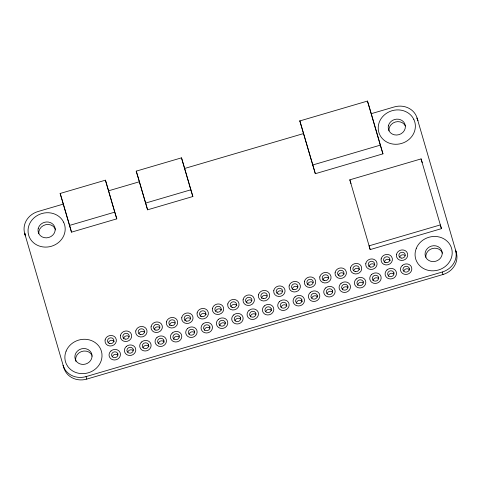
<?xml version="1.0" encoding="UTF-8"?>
<svg xmlns="http://www.w3.org/2000/svg" width="481" height="481" viewBox="0 0 481 481"><rect width="100%" height="100%" fill="white"/><g stroke="black" fill="none" stroke-linecap="round" stroke-linejoin="round"><path stroke-width="0.72" d="M299.843 120.929L367.466 101.07L370.123 109.776L382.954 153.848L315.332 173.701L299.843 120.929L315.332 173.701M60.149 193.47L105.429 180.177L116.793 218.855L71.507 232.155L60.149 193.47L62.199 200.18M136.225 171.134L181.505 157.84L192.863 196.519L147.583 209.818L136.225 171.134L138.275 177.844M63.336 204.088L37.981 211.538A18.879 17.19 -17 0 0 24.669 233.363L63.877 367.905A18.879 17.19 -17 0 0 86.796 379.094L443.019 274.501A18.879 17.19 -17 0 0 456.331 252.675L417.123 118.134A18.879 17.19 -17 0 0 394.204 106.944L371.26 113.684M108.622 190.795L139.412 181.758M184.698 168.458L303.637 133.538M69.456 225.439L114.737 212.145L116.793 218.855M145.533 203.102L190.813 189.809L192.863 196.519M312.674 165.001L380.297 145.148L382.954 153.848M421.073 158.904L441.438 228.655L370.19 249.579L349.825 179.822L421.073 158.904L422.216 162.632M63.877 367.905L63.113 365.416A18.879 17.19 -17 0 0 86.033 376.605L442.261 272.018A18.879 17.19 -17 0 0 455.567 250.192L456.331 252.675M417.123 118.134L417.887 120.623A18.879 17.19 -17 0 0 416.913 118.104M441.438 228.655L440.295 224.928L369.047 245.845L370.19 249.579M442.261 272.018L443.019 274.501M349.825 179.822L350.968 183.55M86.033 376.605L86.796 379.094M24.669 233.363L25.433 235.846A18.879 17.19 -17 0 1 24.904 233.201M367.466 101.07L380.297 145.148M181.505 157.84L190.813 189.809M138.462 178.499L147.583 209.818M105.429 180.177L114.737 212.145M62.392 200.836L71.507 232.155M75.902 361.387A8.652 7.882 -17 0 1 81.361 351.599A8.652 7.882 -17 0 1 92.063 355.357M246.29 302.862A3.211 2.922 -17 0 1 251.731 300.529M322.967 280.351A3.211 2.922 -17 0 1 328.415 278.018M311.814 298.058A3.211 2.922 -17 0 1 317.652 297.078M307.636 284.854A3.211 2.922 -17 0 1 313.077 282.515M353.751 270.575A3.211 2.922 -17 0 1 359.59 269.594M342.376 289.821A3.211 2.922 -17 0 1 347.817 287.488M338.414 275.078A3.211 2.922 -17 0 1 344.252 274.098M388.383 276.316A3.211 2.922 -17 0 1 393.825 273.978M399.759 257.07A3.211 2.922 -17 0 1 405.092 255.501M373.046 280.814A3.211 2.922 -17 0 1 378.487 278.481M384.313 262.337A3.211 2.922 -17 0 1 390.259 260.594M357.708 285.317A3.211 2.922 -17 0 1 363.155 282.984M368.975 266.841A3.211 2.922 -17 0 1 374.927 265.091M403.83 271.043A3.211 2.922 -17 0 1 409.668 270.063M327.146 293.554A3.211 2.922 -17 0 1 332.479 291.991M292.298 289.352A3.211 2.922 -17 0 1 297.739 287.019M296.368 303.331A3.211 2.922 -17 0 1 302.315 301.581M108.375 342.616A3.211 2.922 -17 0 1 114.213 341.642M219.685 325.841A3.211 2.922 -17 0 1 225.132 323.509M112.446 356.595A3.211 2.922 -17 0 1 117.779 355.026M123.605 338.883A3.211 2.922 -17 0 1 129.046 336.55M127.784 352.092A3.211 2.922 -17 0 1 133.117 350.529M139.051 333.616A3.211 2.922 -17 0 1 144.384 332.046M143.116 347.589A3.211 2.922 -17 0 1 148.954 346.609M169.613 325.372A3.211 2.922 -17 0 1 175.054 323.04M158.345 343.855A3.211 2.922 -17 0 1 164.292 342.105M250.36 316.841A3.211 2.922 -17 0 1 255.802 314.502M231.066 306.595A3.211 2.922 -17 0 1 236.905 305.615M235.131 320.574A3.211 2.922 -17 0 1 240.47 319.005M215.728 311.099A3.211 2.922 -17 0 1 221.567 310.119M281.138 307.064A3.211 2.922 -17 0 1 286.977 306.084M277.074 293.091A3.211 2.922 -17 0 1 282.407 291.522M261.628 298.358A3.211 2.922 -17 0 1 267.069 296.025M265.807 311.568A3.211 2.922 -17 0 1 271.645 310.588M204.353 330.345A3.211 2.922 -17 0 1 209.794 328.012M189.123 334.079A3.211 2.922 -17 0 1 194.462 332.515M425.853 257.353A8.652 7.882 -17 0 1 432.191 248.563A8.652 7.882 -17 0 1 442.249 252.537M389.009 130.802A8.652 7.882 -17 0 1 395.352 122.012A8.652 7.882 -17 0 1 405.411 125.986M173.677 339.352A3.211 2.922 -17 0 1 179.124 337.019M154.275 329.876A3.211 2.922 -17 0 1 159.716 327.543M184.945 320.875A3.211 2.922 -17 0 1 190.392 318.542M200.282 316.372A3.211 2.922 -17 0 1 206.229 314.622M38.823 233.616A8.652 7.882 -17 0 1 45.821 224.663A8.652 7.882 -17 0 1 55.664 229.954M38.209 228.643L38.029 229.888A8.652 7.882 -17 0 0 48.809 237.476A8.652 7.882 -17 0 0 53.818 225.252L53 224.302A8.652 7.882 -17 0 0 44.402 222.342A8.652 7.882 -17 0 0 38.209 228.643M92.021 356.481L91.841 357.726A8.652 7.882 -17 0 1 85.648 364.027A8.652 7.882 -17 0 1 77.05 362.067L76.232 361.117A8.652 7.882 -17 0 1 81.247 348.893A8.652 7.882 -17 0 1 92.021 356.481M105.135 339.917L105.014 340.74A5.724 5.213 -17 0 0 112.151 345.761A5.724 5.213 -17 0 0 115.47 337.674L114.929 337.043A5.724 5.213 -17 0 0 109.235 335.744A5.724 5.213 -17 0 0 105.135 339.917M120.472 335.413L120.352 336.237A5.724 5.213 -17 0 0 127.489 341.257A5.724 5.213 -17 0 0 130.802 333.171L130.261 332.539A5.724 5.213 -17 0 0 124.573 331.241A5.724 5.213 -17 0 0 120.472 335.413M135.81 330.91L135.69 331.734A5.724 5.213 -17 0 0 142.821 336.754A5.724 5.213 -17 0 0 146.14 328.667L145.599 328.036A5.724 5.213 -17 0 0 139.905 326.743A5.724 5.213 -17 0 0 135.81 330.91M151.142 326.407L151.022 327.23A5.724 5.213 -17 0 0 158.159 332.251A5.724 5.213 -17 0 0 161.478 324.164L160.937 323.533A5.724 5.213 -17 0 0 155.243 322.24A5.724 5.213 -17 0 0 151.142 326.407M166.48 321.909L166.36 322.727A5.724 5.213 -17 0 0 173.497 327.747A5.724 5.213 -17 0 0 176.81 319.661L176.268 319.029A5.724 5.213 -17 0 0 170.581 317.737A5.724 5.213 -17 0 0 166.48 321.909M181.818 317.406L181.698 318.23A5.724 5.213 -17 0 0 188.829 323.244A5.724 5.213 -17 0 0 192.147 315.157L191.606 314.532A5.724 5.213 -17 0 0 185.913 313.233A5.724 5.213 -17 0 0 181.818 317.406M197.15 312.903L197.03 313.726A5.724 5.213 -17 0 0 204.166 318.747A5.724 5.213 -17 0 0 207.485 310.654L206.944 310.029A5.724 5.213 -17 0 0 201.25 308.73A5.724 5.213 -17 0 0 197.15 312.903M212.488 308.399L212.368 309.223A5.724 5.213 -17 0 0 219.504 314.243A5.724 5.213 -17 0 0 222.817 306.15L222.276 305.525A5.724 5.213 -17 0 0 216.588 304.226A5.724 5.213 -17 0 0 212.488 308.399M227.826 303.896L227.705 304.72A5.724 5.213 -17 0 0 234.836 309.74A5.724 5.213 -17 0 0 238.155 301.653L237.614 301.022A5.724 5.213 -17 0 0 231.92 299.723A5.724 5.213 -17 0 0 227.826 303.896M243.158 299.392L243.037 300.216A5.724 5.213 -17 0 0 250.174 305.237A5.724 5.213 -17 0 0 253.493 297.15L252.952 296.518A5.724 5.213 -17 0 0 247.258 295.22A5.724 5.213 -17 0 0 243.158 299.392M258.495 294.889L258.375 295.713A5.724 5.213 -17 0 0 265.512 300.733A5.724 5.213 -17 0 0 268.825 292.646L268.284 292.015A5.724 5.213 -17 0 0 262.596 290.716A5.724 5.213 -17 0 0 258.495 294.889M273.833 290.386L273.713 291.209A5.724 5.213 -17 0 0 280.844 296.23A5.724 5.213 -17 0 0 284.163 288.143L283.622 287.512A5.724 5.213 -17 0 0 277.928 286.219A5.724 5.213 -17 0 0 273.833 290.386M289.165 285.882L289.045 286.706A5.724 5.213 -17 0 0 296.182 291.726A5.724 5.213 -17 0 0 299.501 283.64L298.96 283.008A5.724 5.213 -17 0 0 293.266 281.716A5.724 5.213 -17 0 0 289.165 285.882M304.503 281.385L304.383 282.203A5.724 5.213 -17 0 0 311.52 287.223A5.724 5.213 -17 0 0 314.833 279.136L314.291 278.505A5.724 5.213 -17 0 0 308.604 277.212A5.724 5.213 -17 0 0 304.503 281.385M319.841 276.882L319.721 277.705A5.724 5.213 -17 0 0 326.852 282.72A5.724 5.213 -17 0 0 330.17 274.633L329.629 274.008A5.724 5.213 -17 0 0 323.935 272.709A5.724 5.213 -17 0 0 319.841 276.882M335.173 272.378L335.053 273.202A5.724 5.213 -17 0 0 342.189 278.222A5.724 5.213 -17 0 0 345.508 270.13L344.967 269.504A5.724 5.213 -17 0 0 339.273 268.206A5.724 5.213 -17 0 0 335.173 272.378M350.511 267.875L350.39 268.699A5.724 5.213 -17 0 0 357.527 273.719A5.724 5.213 -17 0 0 360.84 265.626L360.299 265.001A5.724 5.213 -17 0 0 354.611 263.702A5.724 5.213 -17 0 0 350.511 267.875M365.843 263.372L365.728 264.195A5.724 5.213 -17 0 0 372.859 269.216A5.724 5.213 -17 0 0 376.178 261.129L375.637 260.498A5.724 5.213 -17 0 0 369.943 259.199A5.724 5.213 -17 0 0 365.843 263.372M388.395 125.83L388.215 127.074A8.652 7.882 -17 0 0 398.996 134.656A8.652 7.882 -17 0 0 404.01 122.433L403.192 121.483A8.652 7.882 -17 0 0 394.588 119.522A8.652 7.882 -17 0 0 388.395 125.83M381.18 258.868L381.06 259.692A5.724 5.213 -17 0 0 388.197 264.712A5.724 5.213 -17 0 0 391.516 256.626L390.975 255.994A5.724 5.213 -17 0 0 385.281 254.696A5.724 5.213 -17 0 0 381.18 258.868M396.518 254.365L396.398 255.189A5.724 5.213 -17 0 0 403.535 260.209A5.724 5.213 -17 0 0 406.848 252.122L406.307 251.491A5.724 5.213 -17 0 0 400.619 250.192A5.724 5.213 -17 0 0 396.518 254.365M442.213 253.661L442.033 254.906A8.652 7.882 -17 0 1 435.84 261.207A8.652 7.882 -17 0 1 427.236 259.253L426.419 258.303A8.652 7.882 -17 0 1 431.433 246.08A8.652 7.882 -17 0 1 442.213 253.661M66.113 351.106L65.278 353.727A18.723 17.051 -17 0 0 66.45 364.231L67.833 366.534A18.723 17.051 -17 0 0 88.209 372.829A18.723 17.051 -17 0 0 102.002 356.505L101.936 353.812A18.723 17.051 -17 0 0 97.288 344.33L95.178 342.574A18.723 17.051 -17 0 0 66.113 351.106M416.305 248.286L415.47 250.914A18.723 17.051 -17 0 0 416.642 261.411L418.025 263.72A18.723 17.051 -17 0 0 438.401 270.015A18.723 17.051 -17 0 0 452.194 253.685L452.122 250.998A18.723 17.051 -17 0 0 447.474 241.516L445.364 239.754A18.723 17.051 -17 0 0 416.305 248.286M110.967 350.998L110.353 351.629A5.724 5.213 -17 0 0 109.109 355.537L109.265 356.343A5.724 5.213 -17 0 0 116.222 359.734A5.724 5.213 -17 0 0 120.256 353.114L119.961 352.351A5.724 5.213 -17 0 0 116.811 349.729L115.957 349.537A5.724 5.213 -17 0 0 110.967 350.998M126.305 346.5L125.691 347.126A5.724 5.213 -17 0 0 124.441 351.034L124.603 351.839A5.724 5.213 -17 0 0 131.553 355.237A5.724 5.213 -17 0 0 135.594 348.611L135.299 347.847A5.724 5.213 -17 0 0 132.149 345.226L131.295 345.033A5.724 5.213 -17 0 0 126.305 346.5M141.642 341.997L141.023 342.622A5.724 5.213 -17 0 0 139.779 346.536L139.941 347.336A5.724 5.213 -17 0 0 146.891 350.733A5.724 5.213 -17 0 0 150.926 344.113L150.631 343.35A5.724 5.213 -17 0 0 147.487 340.722L146.627 340.53A5.724 5.213 -17 0 0 141.642 341.997M156.974 337.494L156.361 338.119A5.724 5.213 -17 0 0 155.116 342.033L155.273 342.833A5.724 5.213 -17 0 0 162.229 346.23A5.724 5.213 -17 0 0 166.264 339.61L165.969 338.846A5.724 5.213 -17 0 0 162.819 336.225L161.965 336.027A5.724 5.213 -17 0 0 156.974 337.494M172.312 332.99L171.699 333.616A5.724 5.213 -17 0 0 170.448 337.53L170.611 338.329A5.724 5.213 -17 0 0 177.561 341.726A5.724 5.213 -17 0 0 181.602 335.107L181.301 334.343A5.724 5.213 -17 0 0 178.156 331.722L177.303 331.523A5.724 5.213 -17 0 0 172.312 332.99M187.65 328.487L187.031 329.112A5.724 5.213 -17 0 0 185.786 333.026L185.949 333.826A5.724 5.213 -17 0 0 192.899 337.223A5.724 5.213 -17 0 0 196.933 330.603L196.639 329.84A5.724 5.213 -17 0 0 193.494 327.218L192.634 327.02A5.724 5.213 -17 0 0 187.65 328.487M202.982 323.984L202.369 324.609A5.724 5.213 -17 0 0 201.124 328.523L201.28 329.329A5.724 5.213 -17 0 0 208.237 332.72A5.724 5.213 -17 0 0 212.271 326.1L211.977 325.336A5.724 5.213 -17 0 0 208.826 322.715L207.972 322.517A5.724 5.213 -17 0 0 202.982 323.984M218.32 319.48L217.707 320.105A5.724 5.213 -17 0 0 216.456 324.02L216.618 324.825A5.724 5.213 -17 0 0 223.569 328.216A5.724 5.213 -17 0 0 227.609 321.597L227.309 320.833A5.724 5.213 -17 0 0 224.164 318.212L223.31 318.019A5.724 5.213 -17 0 0 218.32 319.48M233.658 314.977L233.038 315.602A5.724 5.213 -17 0 0 231.794 319.516L231.956 320.322A5.724 5.213 -17 0 0 238.907 323.713A5.724 5.213 -17 0 0 242.941 317.093L242.646 316.33A5.724 5.213 -17 0 0 239.496 313.708L238.642 313.516A5.724 5.213 -17 0 0 233.658 314.977M248.99 310.473L248.376 311.105A5.724 5.213 -17 0 0 247.132 315.013L247.288 315.819A5.724 5.213 -17 0 0 254.245 319.21A5.724 5.213 -17 0 0 258.279 312.59L257.984 311.826A5.724 5.213 -17 0 0 254.834 309.205L253.98 309.012A5.724 5.213 -17 0 0 248.99 310.473M264.328 305.976L263.714 306.601A5.724 5.213 -17 0 0 262.464 310.51L262.626 311.315A5.724 5.213 -17 0 0 269.576 314.712A5.724 5.213 -17 0 0 273.617 308.087L273.316 307.323A5.724 5.213 -17 0 0 270.172 304.701L269.318 304.509A5.724 5.213 -17 0 0 264.328 305.976M279.665 301.473L279.046 302.098A5.724 5.213 -17 0 0 277.802 306.012L277.964 306.812A5.724 5.213 -17 0 0 284.914 310.209A5.724 5.213 -17 0 0 288.949 303.589L288.654 302.826A5.724 5.213 -17 0 0 285.504 300.198L284.65 300.006A5.724 5.213 -17 0 0 279.665 301.473M294.997 296.969L294.384 297.595A5.724 5.213 -17 0 0 293.139 301.509L293.296 302.308A5.724 5.213 -17 0 0 300.252 305.706A5.724 5.213 -17 0 0 304.287 299.086L303.992 298.322A5.724 5.213 -17 0 0 300.841 295.701L299.988 295.502A5.724 5.213 -17 0 0 294.997 296.969M310.335 292.466L309.722 293.091A5.724 5.213 -17 0 0 308.471 297.005L308.634 297.805A5.724 5.213 -17 0 0 315.584 301.202A5.724 5.213 -17 0 0 319.625 294.582L319.324 293.819A5.724 5.213 -17 0 0 316.179 291.197L315.326 290.999A5.724 5.213 -17 0 0 310.335 292.466M325.673 287.963L325.054 288.588A5.724 5.213 -17 0 0 323.809 292.502L323.972 293.302A5.724 5.213 -17 0 0 330.922 296.699A5.724 5.213 -17 0 0 334.956 290.079L334.662 289.315A5.724 5.213 -17 0 0 331.511 286.694L330.657 286.496A5.724 5.213 -17 0 0 325.673 287.963M341.005 283.459L340.392 284.085A5.724 5.213 -17 0 0 339.147 287.999L339.303 288.804A5.724 5.213 -17 0 0 346.26 292.195A5.724 5.213 -17 0 0 350.294 285.576L350 284.812A5.724 5.213 -17 0 0 346.849 282.191L345.995 281.992A5.724 5.213 -17 0 0 341.005 283.459M356.343 278.956L355.73 279.581A5.724 5.213 -17 0 0 354.479 283.495L354.641 284.301A5.724 5.213 -17 0 0 361.592 287.692A5.724 5.213 -17 0 0 365.632 281.072L365.332 280.309A5.724 5.213 -17 0 0 362.187 277.687L361.333 277.495A5.724 5.213 -17 0 0 356.343 278.956M371.681 274.453L371.061 275.078A5.724 5.213 -17 0 0 369.817 278.992L369.979 279.798A5.724 5.213 -17 0 0 376.93 283.189A5.724 5.213 -17 0 0 380.964 276.569L380.669 275.805A5.724 5.213 -17 0 0 377.519 273.184L376.665 272.992A5.724 5.213 -17 0 0 371.681 274.453M387.013 269.949L386.399 270.581A5.724 5.213 -17 0 0 385.155 274.489L385.311 275.294A5.724 5.213 -17 0 0 392.268 278.685A5.724 5.213 -17 0 0 396.302 272.066L396.007 271.302A5.724 5.213 -17 0 0 392.857 268.681L392.003 268.488A5.724 5.213 -17 0 0 387.013 269.949M402.35 265.452L401.737 266.077A5.724 5.213 -17 0 0 400.487 269.985L400.649 270.791A5.724 5.213 -17 0 0 407.599 274.188A5.724 5.213 -17 0 0 411.64 267.562L411.339 266.799A5.724 5.213 -17 0 0 408.195 264.177L407.341 263.985A5.724 5.213 -17 0 0 402.35 265.452M413.786 119.324L412.403 117.015A18.723 17.051 -17 0 0 392.027 110.72A18.723 17.051 -17 0 0 378.24 127.05L378.306 129.738A18.723 17.051 -17 0 0 401.557 143.458A18.723 17.051 -17 0 0 413.786 119.324M63.6 222.138L62.217 219.835A18.723 17.051 -17 0 0 41.841 213.54A18.723 17.051 -17 0 0 28.048 229.864L28.12 232.557A18.723 17.051 -17 0 0 51.371 246.278A18.723 17.051 -17 0 0 63.6 222.138M409.223 268.272L408.904 267.58A3.211 2.922 -17 0 0 402.958 269.324L403.066 270.081A3.211 2.922 -17 0 0 406.962 271.981A3.211 2.922 -17 0 0 409.223 268.272M393.885 272.775L393.572 272.084A3.211 2.922 -17 0 0 387.62 273.827L387.728 274.585A3.211 2.922 -17 0 0 391.624 276.485A3.211 2.922 -17 0 0 393.885 272.775M378.553 277.278L378.234 276.581A3.211 2.922 -17 0 0 372.288 278.331L372.39 279.088A3.211 2.922 -17 0 0 376.286 280.988A3.211 2.922 -17 0 0 378.553 277.278M363.215 281.782L362.896 281.084A3.211 2.922 -17 0 0 356.95 282.834L357.058 283.592A3.211 2.922 -17 0 0 360.954 285.492A3.211 2.922 -17 0 0 363.215 281.782M347.877 286.285L347.565 285.588A3.211 2.922 -17 0 0 341.612 287.337L341.72 288.095A3.211 2.922 -17 0 0 345.617 289.995A3.211 2.922 -17 0 0 347.877 286.285M332.545 290.789L332.227 290.091A3.211 2.922 -17 0 0 326.28 291.841L326.383 292.598A3.211 2.922 -17 0 0 330.279 294.498A3.211 2.922 -17 0 0 332.545 290.789M317.207 295.292L316.889 294.594A3.211 2.922 -17 0 0 310.942 296.344L311.051 297.096A3.211 2.922 -17 0 0 314.947 299.002A3.211 2.922 -17 0 0 317.207 295.292M301.87 299.795L301.557 299.098A3.211 2.922 -17 0 0 295.605 300.841L295.713 301.599A3.211 2.922 -17 0 0 299.609 303.505A3.211 2.922 -17 0 0 301.87 299.795M286.538 304.293L286.219 303.601A3.211 2.922 -17 0 0 280.273 305.345L280.375 306.102A3.211 2.922 -17 0 0 284.271 308.008A3.211 2.922 -17 0 0 286.538 304.293M271.2 308.796L270.881 308.105A3.211 2.922 -17 0 0 264.935 309.848L265.043 310.606A3.211 2.922 -17 0 0 268.939 312.506A3.211 2.922 -17 0 0 271.2 308.796M255.862 313.299L255.549 312.608A3.211 2.922 -17 0 0 249.597 314.352L249.705 315.109A3.211 2.922 -17 0 0 253.601 317.009A3.211 2.922 -17 0 0 255.862 313.299M240.53 317.803L240.211 317.105A3.211 2.922 -17 0 0 234.265 318.855L234.367 319.612A3.211 2.922 -17 0 0 238.263 321.512A3.211 2.922 -17 0 0 240.53 317.803M225.192 322.306L224.874 321.609A3.211 2.922 -17 0 0 218.927 323.358L219.035 324.116A3.211 2.922 -17 0 0 222.931 326.016A3.211 2.922 -17 0 0 225.192 322.306M209.854 326.809L209.542 326.112A3.211 2.922 -17 0 0 203.589 327.862L203.697 328.619A3.211 2.922 -17 0 0 207.594 330.519A3.211 2.922 -17 0 0 209.854 326.809M194.522 331.313L194.204 330.615A3.211 2.922 -17 0 0 188.257 332.365L188.36 333.123A3.211 2.922 -17 0 0 192.256 335.023A3.211 2.922 -17 0 0 194.522 331.313M179.185 335.816L178.866 335.119A3.211 2.922 -17 0 0 172.919 336.868L173.028 337.62A3.211 2.922 -17 0 0 176.924 339.526A3.211 2.922 -17 0 0 179.185 335.816M163.847 340.32L163.534 339.622A3.211 2.922 -17 0 0 157.582 341.366L157.69 342.123A3.211 2.922 -17 0 0 161.586 344.029A3.211 2.922 -17 0 0 163.847 340.32M148.515 344.817L148.196 344.125A3.211 2.922 -17 0 0 142.25 345.869L142.352 346.627A3.211 2.922 -17 0 0 146.248 348.533A3.211 2.922 -17 0 0 148.515 344.817M133.177 349.32L132.858 348.629A3.211 2.922 -17 0 0 126.912 350.372L127.02 351.13A3.211 2.922 -17 0 0 130.916 353.03A3.211 2.922 -17 0 0 133.177 349.32M117.839 353.824L117.526 353.132A3.211 2.922 -17 0 0 111.574 354.876L111.682 355.633A3.211 2.922 -17 0 0 115.578 357.533A3.211 2.922 -17 0 0 117.839 353.824M171.206 325.625A3.211 2.922 -17 0 0 175.114 321.837A3.211 2.922 -17 0 0 169.787 320.767A3.211 2.922 -17 0 0 171.206 325.625M155.868 330.128A3.211 2.922 -17 0 0 159.782 326.34A3.211 2.922 -17 0 0 154.455 325.264A3.211 2.922 -17 0 0 155.868 330.128M140.53 334.632A3.211 2.922 -17 0 0 144.444 330.844A3.211 2.922 -17 0 0 139.117 329.768A3.211 2.922 -17 0 0 140.53 334.632M293.891 289.604A3.211 2.922 -17 0 0 297.805 285.816A3.211 2.922 -17 0 0 292.478 284.74A3.211 2.922 -17 0 0 293.891 289.604M278.553 294.107A3.211 2.922 -17 0 0 282.467 290.32A3.211 2.922 -17 0 0 277.14 289.243A3.211 2.922 -17 0 0 278.553 294.107M125.198 339.135A3.211 2.922 -17 0 0 129.106 335.347A3.211 2.922 -17 0 0 123.779 334.271A3.211 2.922 -17 0 0 125.198 339.135M263.221 298.611A3.211 2.922 -17 0 0 267.129 294.823A3.211 2.922 -17 0 0 261.802 293.747A3.211 2.922 -17 0 0 263.221 298.611M186.538 321.122A3.211 2.922 -17 0 0 190.452 317.334A3.211 2.922 -17 0 0 185.125 316.264A3.211 2.922 -17 0 0 186.538 321.122M109.86 343.638A3.211 2.922 -17 0 0 113.775 339.851A3.211 2.922 -17 0 0 108.447 338.774A3.211 2.922 -17 0 0 109.86 343.638M370.568 267.087A3.211 2.922 -17 0 0 374.483 263.305A3.211 2.922 -17 0 0 369.155 262.229A3.211 2.922 -17 0 0 370.568 267.087M324.561 280.597A3.211 2.922 -17 0 0 328.475 276.809A3.211 2.922 -17 0 0 323.148 275.739A3.211 2.922 -17 0 0 324.561 280.597M401.244 258.087A3.211 2.922 -17 0 0 405.152 254.299A3.211 2.922 -17 0 0 399.825 253.222A3.211 2.922 -17 0 0 401.244 258.087M385.906 262.59A3.211 2.922 -17 0 0 389.82 258.802A3.211 2.922 -17 0 0 384.493 257.726A3.211 2.922 -17 0 0 385.906 262.59M355.237 271.591A3.211 2.922 -17 0 0 359.145 267.809A3.211 2.922 -17 0 0 353.818 266.733A3.211 2.922 -17 0 0 355.237 271.591M232.545 307.612A3.211 2.922 -17 0 0 236.46 303.83A3.211 2.922 -17 0 0 231.133 302.753A3.211 2.922 -17 0 0 232.545 307.612M217.214 312.115A3.211 2.922 -17 0 0 221.122 308.333A3.211 2.922 -17 0 0 215.795 307.257A3.211 2.922 -17 0 0 217.214 312.115M339.899 276.094A3.211 2.922 -17 0 0 343.813 272.306A3.211 2.922 -17 0 0 338.486 271.236A3.211 2.922 -17 0 0 339.899 276.094M247.883 303.114A3.211 2.922 -17 0 0 251.797 299.326A3.211 2.922 -17 0 0 246.47 298.25A3.211 2.922 -17 0 0 247.883 303.114M309.229 285.101A3.211 2.922 -17 0 0 313.137 281.313A3.211 2.922 -17 0 0 307.81 280.243A3.211 2.922 -17 0 0 309.229 285.101M201.876 316.618A3.211 2.922 -17 0 0 205.79 312.83A3.211 2.922 -17 0 0 200.463 311.76A3.211 2.922 -17 0 0 201.876 316.618"/></g></svg>
